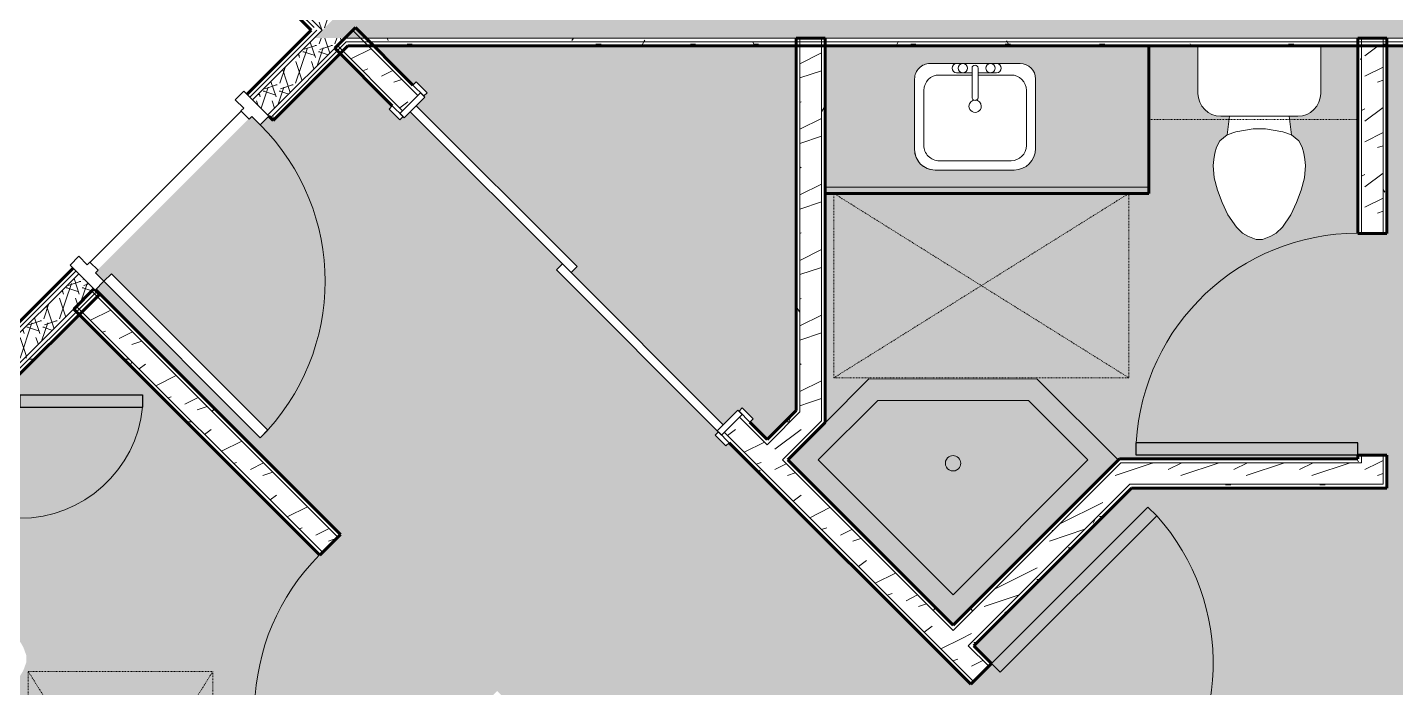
# Model space of a CAD drawing. Header units: inches. Extents: x -4105 to -1989, y 9836 to 11159.
# Drawn here: x -2488.6 to -2266.1, y 10308.4 to 10415.8 of the extents above; entities that cross this region are included whole.
import ezdxf

# ---------------------------------------------------------------- set-up
doc = ezdxf.new("R2010")
doc.units = ezdxf.units.IN
doc.header["$MEASUREMENT"] = 0
doc.linetypes.add('Dash', pattern=[0.25, 0.125, -0.125])
for name, color, linetype, lineweight in [('0-1', 7, 'Continuous', 5), ('0-2', 7, 'Continuous', 9), ('A-AREA-PATT-2', 141, 'Continuous', 9), ('A-DOOR', 31, 'Continuous', 18), ('A-DOOR-1', 7, 'Continuous', 9), ('A-DOOR-2', 50, 'Continuous', 30), ('A-DOOR-7', 31, 'Continuous', 30), ('A-DOOR-8', 31, 'Continuous', 9), ('A-DOOR-FRAM', 31, 'Continuous', 30), ('A-DOOR-FRAM-1', 50, 'Continuous', 30), ('A-FLOR-1', 10, 'Continuous', 18), ('A-GENM-HDLN-1', 7, 'Dash', 9), ('A-WALL', 113, 'Continuous', 18), ('A-WALL-2', 250, 'Continuous', 60), ('A-WALL-3', 10, 'Continuous', 18), ('A-WALL-PATT-1', 7, 'Continuous', 9), ('A-WALL-PATT-2', 253, 'Continuous', 9), ('A-WALL-PATT-4', 111, 'Continuous', 9), ('I-WALL-2', 2, 'Continuous', 60), ('P-SANR-FIXT-2', 7, 'Continuous', 9), ('Q-CASE-1', 253, 'Continuous', 9), ('Q-CASE-2', 250, 'Continuous', 60), ('Q-CASE-3', 7, 'Continuous', 9), ('Q-CASE-HDLN-1', 7, 'Dash', 9)]:
    doc.layers.add(name, color=color, linetype=linetype, lineweight=lineweight)
pattern_1 = [(0, (0, -1194), (20.48, 5.12), [0.845, -14.515, 0.845, -14.515, -81.92]), (0, (0, -1194), (20.48, 5.12), [-30.72, 0.845, -29.875, 0.845, -14.515, -35.84]), (0, (0, -1194), (20.48, 5.12), [-76.8, 0.845, -9.395, 0.845, -24.755]), (120, (7.68, -1191.44), (-14.67405, 15.1762003), [0.845, -14.515, 0.845, -14.515, -81.92]), (120, (7.68, -1191.44), (-14.67405, 15.1762003), [-30.72, 0.845, -29.875, 0.845, -14.515, -35.84]), (120, (7.68, -1191.44), (-14.67405, 15.1762003), [-76.8, 0.845, -9.395, 0.845, -24.755]), (240, (10.24, -1181.2), (-5.80595, -20.2962003), [0.845, -14.515, 0.845, -14.515, -81.92]), (240, (10.24, -1181.2), (-5.80595, -20.2962003), [-30.72, 0.845, -29.875, 0.845, -14.515, -35.84]), (240, (10.24, -1181.2), (-5.80595, -20.2962003), [-76.8, 0.845, -9.395, 0.845, -24.755])]
pattern_2 = [(216.87, (4.265, -1183.338), (31.9871619, 21.32545714), [5.331, -47.981]), (206.565, (10.662, -1186.536), (-10.662476, -10.6620098), [11.921, -11.921]), (198.435, (10.662, -1191.868), (-21.32449365, -10.6625869), [6.744, -26.974])]
pattern_3 = [(161.57, (0.32, -1193.68), (-2.560496185, -0.000537386), [0, -18.214, 2.022, 0]), (18.43, (-0.32, -1193.68), (-2.560496185, 0.000537386), [0, -18.214, 2.022, 0]), (108.43, (0.32, -1193.68), (1.27922091, -6.400876726), [6.07, -14.166]), (71.57, (-0.32, -1193.68), (1.27922091, 6.400876726), [6.07, -14.166])]

# ---------------------------------------------------------------- blocks, each defined once
blk = doc.blocks.new('Single-Flush - 30_ x 80_ 3-2133775-ENLARGED FLOOR PLAN - 3RD FLOOR PLAN - WEST')
at = {"layer": 'A-DOOR-1'}
blk.add_arc((10, -2.38), 20.07, 180, 264.2799, dxfattribs=at)
at = {"layer": 'A-DOOR-2'}
for p, q in [((8, -2.38), (8, -22.34)), ((10, -2.38), (8, -2.38)), ((10, -2.38), (10, -22.34)), ((10, -22.34), (8, -22.34))]:
    blk.add_line(p, q, dxfattribs=at)
blk = doc.blocks.new('ADA Clearances - 30_x48_-1721104-ENLARGED FLOOR PLAN - 3RD FLOOR PLAN - WEST')
at = {"layer": 'A-GENM-HDLN-1'}
for p, q in [((15, 24), (-15, -24)), ((-15, 24), (15, -24)), ((-15, -24), (-15, 24)), ((-15, 24), (15, 24)), ((15, 24), (15, -24)), ((15, -24), (-15, -24))]:
    blk.add_line(p, q, dxfattribs=at)
blk = doc.blocks.new('Single-Flush - 36_ x 84_-1372824-ENLARGED FLOOR PLAN - 3RD FLOOR PLAN - WEST')
at = {"layer": 'A-DOOR-1'}
blk.add_arc((18, -2.38), 36.07, 180, 266.8211, dxfattribs=at)
at = {"layer": 'A-DOOR-2'}
for p, q in [((16, -2.38), (16, -38.39)), ((18, -2.38), (16, -2.38)), ((18, -2.38), (18, -38.39)), ((18, -38.39), (16, -38.39))]:
    blk.add_line(p, q, dxfattribs=at)
blk = doc.blocks.new('FOLDING_SLIDING CLOSET - 72_ x 80_-1372823-ENLARGED FLOOR PLAN - 3RD FLOOR PLAN - WEST')
at = {"layer": 'A-DOOR-1'}
for p, q in [((-36.25, 3), (-38.75, 3)), ((-38.75, 3), (-38.75, 2.25)), ((-38.75, 2.25), (-36.25, 2.25)), ((-36.25, 2.25), (-36.25, 3)), ((38.75, 3), (36.25, 3)), ((36.25, 3), (36.25, 2.25)), ((36.25, 2.25), (38.75, 2.25)), ((38.75, 2.25), (38.75, 3)), ((-36.25, -2.5), (-38.75, -2.5)), ((-38.75, -2.5), (-38.75, -3.25)), ((-38.75, -3.25), (-36.25, -3.25)), ((-36.25, -3.25), (-36.25, -2.5)), ((38.75, -2.5), (36.25, -2.5)), ((36.25, -2.5), (36.25, -3.25)), ((36.25, -3.25), (38.75, -3.25)), ((38.75, -3.25), (38.75, -2.5))]:
    blk.add_line(p, q, dxfattribs=at)
at = {"layer": 'A-DOOR-2'}
for p, q in [((1, 2.25), (-36, 2.25)), ((-36, 2.25), (-36, 0.87)), ((1, 0.87), (1, 2.25)), ((-36, 0.87), (1, 0.87)), ((36, 0.87), (-1, 0.87)), ((-1, 0.87), (-1, -0.5)), ((36, -0.5), (36, 0.87)), ((-1, -0.5), (36, -0.5))]:
    blk.add_line(p, q, dxfattribs=at)
at = {"layer": 'A-DOOR-FRAM-1'}
for p, q in [((-36, 2.25), (-37, 2.25)), ((-37, 2.25), (-37, -2.5)), ((-36, -2.5), (-36, 2.25)), ((36, 2.25), (36, -2.5)), ((37, 2.25), (36, 2.25)), ((37, -2.5), (37, 2.25)), ((-37, -2.5), (-36, -2.5)), ((36, -2.5), (37, -2.5))]:
    blk.add_line(p, q, dxfattribs=at)
blk = doc.blocks.new('M_Sink Vanity-Square - 500 x 440mm-1372835-ENLARGED FLOOR PLAN - 3RD FLOOR PLAN - WEST')
at = {"layer": 'P-SANR-FIXT-2'}
for p, q in [((-5.72, 10.23), (7.14, 10.23)), ((-5.72, 10.23), (7.14, 10.23)), ((-9.22, -4.59), (-9.22, 6.73)), ((-9.22, -4.59), (-9.22, 6.73)), ((-5.22, 8.73), (6.46, 8.73)), ((10.46, 6.91), (10.46, -4.59)), ((10.46, 6.91), (10.46, -4.59)), ((-7.72, -2.72), (-7.72, 6.23)), ((8.96, 6.23), (8.96, -2.72)), ((0.12, -6.33), (0.12, -1.59)), ((1.12, -6.33), (1.12, -1.59)), ((0.12, -5.22), (-5.22, -5.22)), ((-2.88, -5.59), (0.12, -5.59)), ((6.46, -5.22), (1.12, -5.22)), ((1.12, -5.59), (3.62, -5.59)), ((7.96, -7.09), (-6.72, -7.09)), ((7.96, -7.09), (-6.72, -7.09)), ((3.62, -7.09), (-2.88, -7.09))]:
    blk.add_line(p, q, dxfattribs=at)
for centre, radius, start, end in [((-5.72, 6.73), 3.5, 90, 180), ((-5.72, 6.73), 3.5, 90, 180), ((7.14, 6.91), 3.32, 0, 90), ((7.14, 6.91), 3.32, 360, 90), ((-5.22, 6.23), 2.5, 90, 180), ((6.46, 6.23), 2.5, 360, 90), ((0.62, -0.13), 1, 360, 180), ((0.62, -0.13), 1, 180, 0), ((0.62, -1.59), 0.5, 360, 180), ((-5.22, -2.72), 2.5, 180, 270), ((6.46, -2.72), 2.5, 270, 360), ((-6.72, -4.59), 2.5, 180, 270), ((-6.72, -4.59), 2.5, 180, 270), ((-2.88, -6.34), 0.75, 90, 270), ((-1.88, -6.34), 0.75, 360, 180), ((-1.88, -6.34), 0.75, 180, 0), ((0.62, -6.33), 0.5, 180, 0), ((2.62, -6.34), 0.75, 0, 180), ((2.62, -6.34), 0.75, 180, 0), ((3.62, -6.34), 0.75, 270, 90), ((7.96, -4.59), 2.5, 270, 0), ((7.96, -4.59), 2.5, 270, 0)]:
    blk.add_arc(centre, radius, start, end, dxfattribs=at)
blk = doc.blocks.new('OD_CW_Base Cabinet - OD_CW_Base Cabinet-1867076-ENLARGED FLOOR PLAN - 3RD FLOOR PLAN - WEST')
at = {"layer": 'Q-CASE-1'}
h = blk.add_hatch(color=256, dxfattribs=at)
h.paths.add_polyline_path([(0.74, 1), (53.33, 1), (53.33, 24), (0.74, 24), (0.74, 3.8)], flags=0)
h.paths.add_polyline_path([(18.57, 3.8), (17.71, 3.92), (16.91, 4.25), (16.22, 4.77), (15.7, 5.46), (15.37, 6.26), (15.25, 7.12), (15.25, 18.63), (15.34, 19.27), (15.59, 19.88), (15.98, 20.39), (16.5, 20.79), (17.11, 21.04), (17.75, 21.13), (32.44, 21.13), (33.08, 21.04), (33.69, 20.79), (34.2, 20.39), (34.6, 19.88), (34.85, 19.27), (34.94, 18.63), (34.94, 7.3), (34.82, 6.4), (34.47, 5.55), (33.91, 4.83), (33.19, 4.27), (32.34, 3.92), (31.44, 3.8), (30.87, 3.8)], flags=0)
blk.add_hatch(color=256, dxfattribs=at).paths.add_polyline_path([(30.87, 0), (53.33, 0), (53.33, 1), (0.74, 1), (0.74, 0)], flags=0)
at = {"layer": 'Q-CASE-2'}
for p, q in [((53.33, 0), (53.33, 24)), ((0.74, 0), (53.33, 0))]:
    blk.add_line(p, q, dxfattribs=at)
at = {"layer": 'Q-CASE-3'}
for p, q in [((53.33, 24), (53.33, 1)), ((0.74, 1), (53.33, 1)), ((53.33, 1), (0.74, 1)), ((53.33, 0), (0.74, 0)), ((53.33, 1), (53.33, 0))]:
    blk.add_line(p, q, dxfattribs=at)
blk = doc.blocks.new('Shower Base-Corner - 38_ x 38_-1684365-ENLARGED FLOOR PLAN - 3RD FLOOR PLAN - WEST')
at = {"layer": 'P-SANR-FIXT-2'}
for p, q in [((3.49, -3.49), (3.49, -34.51)), ((34.51, -3.49), (3.49, -3.49)), ((34.51, -17.18), (34.51, -3.49)), ((38, -18.63), (38, -8.63)), ((17.18, -34.51), (34.51, -17.18)), ((18.62, -38), (38, -18.63)), ((3.49, -34.51), (17.18, -34.51)), ((0, -38), (18.62, -38))]:
    blk.add_line(p, q, dxfattribs=at)
for start, end in [(360, 180), (180, 0)]:
    blk.add_arc((18.62, -18.63), 1.25, start, end, dxfattribs=at)
blk = doc.blocks.new('Toilet-Domestic-3D - Toilet-Domestic-3D-V47-ENLARGED FLOOR PLAN - 3RD FLOOR PLAN - WEST')
at = {"layer": 'P-SANR-FIXT-2'}
for p, q in [((-9.98, 11.75), (-9.98, 19.48)), ((9.98, 19.48), (9.98, 11.75)), ((6.25, 8.02), (-6.25, 8.02)), ((-4.86, 8.02), (-5.21, 5)), ((4.86, 8.02), (5.21, 5)), ((-5.21, 5), (-6.4, 4)), ((-3.84, 5.5), (-5.21, 5)), ((-1, 6), (-3.84, 5.5)), ((1, 6), (-1, 6)), ((3.84, 5.5), (1, 6)), ((5.21, 5), (3.84, 5.5)), ((6.4, 4), (5.21, 5)), ((-6.97, 3), (-7.24, 2)), ((-6.4, 4), (-6.97, 3)), ((6.97, 3), (6.4, 4)), ((7.24, 2), (6.97, 3)), ((-7.41, 1), (-7.5, 0)), ((-7.24, 2), (-7.41, 1)), ((7.41, 1), (7.24, 2)), ((7.5, 0), (7.41, 1)), ((-7.5, 0), (-7.33, -1.99)), ((-7.33, -1.99), (-6.79, -4)), ((6.79, -4), (7.33, -1.99)), ((7.33, -1.99), (7.5, 0)), ((-6.79, -4), (-6.06, -6)), ((6.06, -6), (6.79, -4)), ((-6.06, -6), (-5.13, -8)), ((5.13, -8), (6.06, -6)), ((-5.13, -8), (-3.74, -10)), ((3.74, -10), (5.13, -8)), ((-3.74, -10), (-2.74, -11)), ((-2.74, -11), (-1.87, -11.5)), ((1.87, -11.5), (2.74, -11)), ((2.74, -11), (3.74, -10)), ((-1.87, -11.5), (-0.5, -12)), ((-0.5, -12), (0.5, -12)), ((0.5, -12), (1.87, -11.5))]:
    blk.add_line(p, q, dxfattribs=at)
for centre, start, end in [((-6.25, 11.75), 180, 270), ((6.25, 11.75), 270, 360)]:
    blk.add_arc(centre, 3.73, start, end, dxfattribs=at)
blk = doc.blocks.new('OD_CW_Upper Cabinet - OD_CW_Upper Cabinet-1867077-ENLARGED FLOOR PLAN - 3RD FLOOR PLAN - WEST')
at = {"layer": 'Q-CASE-HDLN-1'}
for p, q in [((0.74, -24), (0.74, -12)), ((0.74, -12), (34.74, -12)), ((34.74, -12), (34.74, -24)), ((34.74, -24), (0.74, -24))]:
    blk.add_line(p, q, dxfattribs=at)
blk = doc.blocks.new('ADA Clearances - 30_x48_-V48-ENLARGED FLOOR PLAN - 3RD FLOOR PLAN - WEST')
at = {"layer": 'A-GENM-HDLN-1'}
for p, q in [((15, 24), (-15, -24)), ((-15, 24), (15, -24)), ((-15, -24), (-15, 24)), ((-15, 24), (15, 24)), ((15, -24), (-15, -24))]:
    blk.add_line(p, q, dxfattribs=at)
blk = doc.blocks.new('CTR - 1st Phase - Unit Layouts_rvt-1-ENLARGED FLOOR PLAN - 3RD FLOOR PLAN - WEST')
at = {"layer": 'A-WALL-PATT-1'}
h = blk.add_hatch(dxfattribs=at)
h.set_pattern_fill('FP_1', color=256, style=0, pattern_type=2)
h.set_pattern_definition(pattern_1)
h.paths.add_polyline_path([(-2268.05, 10242.45), (-2267.79, 10242.45), (-2309.29, 10283.95), (-2309.73, 10283.51), (-2268.68, 10242.45)], flags=0)
h.paths.add_polyline_path([(-2335.19, 10308.96), (-2334.75, 10309.41), (-2375.26, 10349.92), (-2375.7, 10349.48), (-2338.04, 10311.82)], flags=0)
h.paths.add_polyline_path([(-2428.03, 10401.8), (-2427.59, 10402.24), (-2437.31, 10411.97), (-2437.75, 10411.52), (-2428.47, 10402.24)], flags=0)
h.paths.add_polyline_path([(-2438.19, 10412.79), (-2438.13, 10412.79), (-2438.19, 10412.85), (-2438.25, 10412.79)], flags=0)
h = blk.add_hatch(dxfattribs=at)
h.set_pattern_fill('FP_1', color=256, style=0, pattern_type=2)
h.set_pattern_definition(pattern_1)
h.paths.add_polyline_path([(-2266.08, 10246.57), (-2300.36, 10280.85), (-2301.24, 10280.85), (-2266.97, 10246.57)], flags=0)
h.paths.add_polyline_path([(-2303.86, 10284.35), (-2306.38, 10286.87), (-2306.82, 10286.42), (-2304.74, 10284.35), (-2304.48, 10284.35)], flags=0)
h.paths.add_polyline_path([(-2332.27, 10311.88), (-2331.83, 10312.32), (-2335.15, 10315.65), (-2335.6, 10315.2), (-2334.75, 10314.36)], flags=0)
h.paths.add_polyline_path([(-2338.07, 10317.68), (-2337.63, 10318.12), (-2365.38, 10345.87), (-2365.83, 10345.43), (-2359.24, 10338.85)], flags=0)
h.paths.add_polyline_path([(-2368.3, 10347.91), (-2367.86, 10348.35), (-2372.34, 10352.83), (-2372.79, 10352.39), (-2368.74, 10348.35)], flags=0)
h.paths.add_polyline_path([(-2425.11, 10404.72), (-2424.67, 10405.16), (-2432.3, 10412.79), (-2433.18, 10412.79), (-2425.38, 10404.98)], flags=0)
h = blk.add_hatch(dxfattribs=at)
h.set_pattern_fill('FP_1', color=256, style=0, pattern_type=2)
h.set_pattern_definition(pattern_1)
h.paths.add_polyline_path([(-2363.59, 10353.5), (-2362.96, 10354.13), (-2362.96, 10412.79), (-2363.59, 10412.79), (-2363.59, 10357.63)], flags=0)
h = blk.add_hatch(dxfattribs=at)
h.set_pattern_fill('FP_1', color=256, style=0, pattern_type=2)
h.set_pattern_definition(pattern_1)
h.paths.add_polyline_path([(-2359.46, 10351.79), (-2358.84, 10352.42), (-2358.84, 10412.79), (-2359.46, 10412.79), (-2359.46, 10352.42)], flags=0)
h = blk.add_hatch(dxfattribs=at)
h.set_pattern_fill('FP_1', color=256, style=0, pattern_type=2)
h.set_pattern_definition(pattern_1)
h.paths.add_polyline_path([(-2272.25, 10345.62), (-2271.62, 10345.62), (-2271.62, 10346.24), (-2272.25, 10346.24)], flags=0)
h.paths.add_polyline_path([(-2272.25, 10382.24), (-2271.62, 10382.24), (-2271.65, 10412.79), (-2272.25, 10412.79), (-2272.25, 10386.82)], flags=0)
h = blk.add_hatch(dxfattribs=at)
h.set_pattern_fill('FP_1', color=256, style=0, pattern_type=2)
h.set_pattern_definition(pattern_1)
h.paths.add_polyline_path([(-2267.5, 10341.49), (-2267.5, 10346.24), (-2268.12, 10346.24), (-2268.12, 10341.49)], flags=0)
h.paths.add_polyline_path([(-2267.5, 10382.24), (-2267.52, 10412.79), (-2268.12, 10412.79), (-2268.12, 10382.24)], flags=0)
h = blk.add_hatch(dxfattribs=at)
h.set_pattern_fill('FP_1', color=256, style=0, pattern_type=2)
h.set_pattern_definition(pattern_1)
h.paths.add_polyline_path([(-2292.32, 10187.08), (-2292.32, 10187.96), (-2296.96, 10192.6), (-2297.4, 10192.16), (-2292.95, 10187.7)], flags=0)
h.paths.add_polyline_path([(-2341.24, 10236), (-2340.8, 10236.44), (-2412.22, 10307.86), (-2412.66, 10307.41), (-2341.68, 10236.44)], flags=0)
h.paths.add_polyline_path([(-2438.12, 10332.87), (-2437.67, 10333.31), (-2477.53, 10373.16), (-2477.61, 10373.08), (-2477.79, 10373.25), (-2478.15, 10372.9), (-2440.59, 10335.34)], flags=0)
h = blk.add_hatch(dxfattribs=at)
h.set_pattern_fill('FP_1', color=256, style=0, pattern_type=2)
h.set_pattern_definition(pattern_1)
h.paths.add_polyline_path([(-2296.45, 10185.37), (-2296.45, 10186.25), (-2299.88, 10189.68), (-2300.32, 10189.24), (-2297.07, 10185.99)], flags=0)
h.paths.add_polyline_path([(-2344.16, 10233.08), (-2343.72, 10233.52), (-2348.17, 10237.98), (-2348.17, 10237.09), (-2344.6, 10233.52)], flags=0)
h.paths.add_polyline_path([(-2351.67, 10240.59), (-2351.67, 10241.48), (-2408.95, 10298.75), (-2409.39, 10298.31), (-2352.3, 10241.22)], flags=0)
h.paths.add_polyline_path([(-2411.86, 10300.78), (-2411.42, 10301.23), (-2415.13, 10304.94), (-2415.58, 10304.5), (-2412.22, 10301.14)], flags=0)
h.paths.add_polyline_path([(-2441.03, 10329.95), (-2440.59, 10330.39), (-2480.62, 10370.42), (-2481.06, 10369.98), (-2441.47, 10330.39)], flags=0)
h = blk.add_hatch(dxfattribs=at)
h.set_pattern_fill('FP_1', color=256, style=0, pattern_type=2)
h.set_pattern_definition(pattern_1)
h.paths.add_polyline_path([(-2367.86, 10348.35), (-2362.96, 10353.24), (-2362.96, 10354.13), (-2368.3, 10348.79)], flags=0)
h = blk.add_hatch(dxfattribs=at)
h.set_pattern_fill('FP_1', color=256, style=0, pattern_type=2)
h.set_pattern_definition(pattern_1)
h.paths.add_polyline_path([(-2337.63, 10318.12), (-2310.13, 10345.62), (-2311.02, 10345.62), (-2338.07, 10318.56)], flags=0)
h = blk.add_hatch(dxfattribs=at)
h.set_pattern_fill('FP_1', color=256, style=0, pattern_type=2)
h.set_pattern_definition(pattern_1)
h.paths.add_polyline_path([(-2298.17, 10344.99), (-2271.62, 10344.99), (-2271.62, 10345.62), (-2310.13, 10345.62), (-2310.76, 10344.99), (-2304.92, 10344.99)], flags=0)
h = blk.add_hatch(dxfattribs=at)
h.set_pattern_fill('FP_1', color=256, style=0, pattern_type=2)
h.set_pattern_definition(pattern_1)
h.paths.add_polyline_path([(-2334.71, 10315.2), (-2308.42, 10341.49), (-2309.31, 10341.49), (-2335.15, 10315.65), (-2334.75, 10315.24)], flags=0)
h = blk.add_hatch(dxfattribs=at)
h.set_pattern_fill('FP_1', color=256, style=0, pattern_type=2)
h.set_pattern_definition(pattern_1)
h.paths.add_polyline_path([(-2298.17, 10340.87), (-2267.5, 10340.87), (-2267.5, 10341.49), (-2308.42, 10341.49), (-2309.05, 10340.87), (-2304.92, 10340.87)], flags=0)
at = {"layer": 'A-WALL-PATT-2'}
h = blk.add_hatch(dxfattribs=at)
h.set_pattern_fill('FP_2', color=256, style=0, pattern_type=2)
h.set_pattern_definition(pattern_2)
h.paths.add_polyline_path([(-2266.36, 10245.95), (-2266.34, 10245.95), (-2306.82, 10286.42), (-2309.29, 10283.95), (-2271.29, 10245.95), (-2266.97, 10245.95)], flags=0)
h.paths.add_polyline_path([(-2334.75, 10309.41), (-2332.27, 10311.88), (-2372.79, 10352.39), (-2375.26, 10349.92), (-2335.19, 10309.85)], flags=0)
h.paths.add_polyline_path([(-2436.49, 10412.79), (-2437, 10414.04), (-2438.19, 10412.85), (-2437.75, 10412.41), (-2437.37, 10412.79), (-2436.75, 10412.79)], flags=0)
h.paths.add_polyline_path([(-2427.59, 10402.24), (-2425.11, 10404.72), (-2433.18, 10412.79), (-2436.49, 10412.79), (-2437.31, 10411.97), (-2427.85, 10402.51)], flags=0)
h = blk.add_hatch(dxfattribs=at)
h.set_pattern_fill('FP_2', color=256, style=0, pattern_type=2)
h.set_pattern_definition(pattern_2)
h.paths.add_polyline_path([(-2362.96, 10353.24), (-2359.46, 10356.74), (-2359.46, 10412.79), (-2362.96, 10412.79), (-2362.96, 10353.5)], flags=0)
h = blk.add_hatch(dxfattribs=at)
h.set_pattern_fill('FP_2', color=256, style=0, pattern_type=2)
h.set_pattern_definition(pattern_2)
h.paths.add_polyline_path([(-2268.12, 10344.99), (-2268.12, 10346.24), (-2271.62, 10346.24), (-2271.62, 10344.99)], flags=0)
h.paths.add_polyline_path([(-2271.62, 10382.24), (-2268.12, 10382.24), (-2268.12, 10412.79), (-2271.62, 10412.79), (-2271.62, 10386.82)], flags=0)
h = blk.add_hatch(dxfattribs=at)
h.set_pattern_fill('FP_2', color=256, style=0, pattern_type=2)
h.set_pattern_definition(pattern_2)
h.paths.add_polyline_path([(-2292.95, 10182.75), (-2292.95, 10187.7), (-2297.4, 10192.16), (-2299.88, 10189.68), (-2295.56, 10185.37)], flags=0)
h.paths.add_polyline_path([(-2343.72, 10233.52), (-2341.24, 10236), (-2412.66, 10307.41), (-2415.13, 10304.94), (-2344.16, 10233.96)], flags=0)
h.paths.add_polyline_path([(-2440.59, 10330.39), (-2438.12, 10332.87), (-2478.15, 10372.9), (-2480.62, 10370.42), (-2449.51, 10339.31)], flags=0)
h = blk.add_hatch(dxfattribs=at)
h.set_pattern_fill('FP_2', color=256, style=0, pattern_type=2)
h.set_pattern_definition(pattern_2)
h.paths.add_polyline_path([(-2365.83, 10345.43), (-2359.46, 10351.79), (-2359.46, 10356.74), (-2368.3, 10347.91), (-2366.27, 10345.87)], flags=0)
h = blk.add_hatch(dxfattribs=at)
h.set_pattern_fill('FP_2', color=256, style=0, pattern_type=2)
h.set_pattern_definition(pattern_2)
h.paths.add_polyline_path([(-2335.6, 10315.2), (-2305.81, 10344.99), (-2310.76, 10344.99), (-2338.07, 10317.68), (-2336.04, 10315.65)], flags=0)
h = blk.add_hatch(dxfattribs=at)
h.set_pattern_fill('FP_2', color=256, style=0, pattern_type=2)
h.set_pattern_definition(pattern_2)
h.paths.add_polyline_path([(-2298.17, 10341.49), (-2268.12, 10341.49), (-2268.12, 10344.99), (-2305.81, 10344.99), (-2309.31, 10341.49), (-2308.42, 10341.49)], flags=0)
at = {"layer": 'A-WALL-2'}
for p, q in [((-2435.28, 10415.77), (-2438.64, 10412.41)), ((-2425.91, 10406.4), (-2435.28, 10415.77)), ((-2363.59, 10414.04), (-2363.59, 10353.5)), ((-2358.84, 10414.04), (-2363.59, 10414.04)), ((-2358.84, 10358.25), (-2358.84, 10414.04)), ((-2272.25, 10414.04), (-2272.25, 10382.24)), ((-2267.5, 10414.04), (-2272.25, 10414.04)), ((-2267.5, 10382.24), (-2267.5, 10414.04)), ((-2438.64, 10412.41), (-2429.27, 10403.04)), ((-2272.25, 10382.24), (-2267.5, 10382.24)), ((-2477.79, 10373.25), (-2481.06, 10369.98)), ((-2437.67, 10333.31), (-2477.53, 10373.16)), ((-2481.06, 10369.98), (-2441.03, 10329.95)), ((-2358.84, 10352.42), (-2358.84, 10358.25)), ((-2363.59, 10353.5), (-2368.3, 10348.79)), ((-2368.3, 10348.79), (-2371.11, 10351.6)), ((-2364.94, 10345.43), (-2358.84, 10351.53)), ((-2358.84, 10351.53), (-2358.84, 10352.42)), ((-2374.47, 10348.24), (-2335.19, 10308.96)), ((-2272.25, 10346.24), (-2272.25, 10345.62)), ((-2267.5, 10346.24), (-2272.25, 10346.24)), ((-2267.5, 10345.62), (-2267.5, 10346.24)), ((-2338.07, 10318.56), (-2364.94, 10345.43)), ((-2311.02, 10345.62), (-2338.07, 10318.56)), ((-2310.13, 10345.62), (-2311.02, 10345.62)), ((-2304.3, 10345.62), (-2310.13, 10345.62)), ((-2272.25, 10345.62), (-2304.3, 10345.62)), ((-2267.5, 10341.49), (-2267.5, 10345.62)), ((-2267.5, 10340.87), (-2267.5, 10341.49)), ((-2334.71, 10315.2), (-2309.05, 10340.87)), ((-2309.05, 10340.87), (-2267.5, 10340.87)), ((-2441.03, 10329.95), (-2437.67, 10333.31)), ((-2331.83, 10312.32), (-2334.71, 10315.2)), ((-2335.19, 10308.96), (-2331.83, 10312.32))]:
    blk.add_line(p, q, dxfattribs=at)
at = {"layer": 'A-WALL-3'}
for p, q in [((-2425.11, 10404.72), (-2435.72, 10415.33)), ((-2427.59, 10402.24), (-2438.19, 10412.85)), ((-2362.96, 10354.13), (-2362.96, 10414.04)), ((-2359.46, 10357.63), (-2359.46, 10414.04)), ((-2271.62, 10382.24), (-2271.62, 10414.04)), ((-2268.12, 10382.24), (-2268.12, 10414.04)), ((-2438.12, 10332.87), (-2478.15, 10372.9)), ((-2440.59, 10330.39), (-2480.62, 10370.42)), ((-2359.46, 10357.63), (-2359.46, 10356.74)), ((-2359.46, 10356.74), (-2359.46, 10351.79)), ((-2367.86, 10348.35), (-2362.96, 10353.24)), ((-2362.96, 10354.13), (-2362.96, 10353.24)), ((-2368.3, 10347.91), (-2372.79, 10352.39)), ((-2365.38, 10345.87), (-2359.46, 10351.79)), ((-2334.75, 10309.41), (-2375.26, 10349.92)), ((-2367.86, 10348.35), (-2368.3, 10347.91)), ((-2365.38, 10345.87), (-2365.83, 10345.43)), ((-2271.62, 10345.62), (-2271.62, 10346.24)), ((-2268.12, 10345.62), (-2268.12, 10346.24)), ((-2338.07, 10317.68), (-2365.83, 10345.43)), ((-2310.76, 10344.99), (-2337.63, 10318.12)), ((-2310.76, 10344.99), (-2305.81, 10344.99)), ((-2305.81, 10344.99), (-2304.92, 10344.99)), ((-2271.62, 10344.99), (-2304.92, 10344.99)), ((-2271.62, 10345.62), (-2271.62, 10344.99)), ((-2268.12, 10345.62), (-2268.12, 10344.99)), ((-2268.12, 10344.99), (-2268.12, 10341.49)), ((-2309.31, 10341.49), (-2335.15, 10315.65)), ((-2309.31, 10341.49), (-2308.42, 10341.49)), ((-2268.12, 10341.49), (-2308.42, 10341.49)), ((-2337.63, 10318.12), (-2338.07, 10317.68)), ((-2335.15, 10315.65), (-2335.6, 10315.2)), ((-2332.27, 10311.88), (-2335.6, 10315.2))]:
    blk.add_line(p, q, dxfattribs=at)
at = {"layer": '0-2'}
for name, p in [('OD_CW_Base Cabinet - OD_CW_Base Cabinet-1867076-ENLARGED FLOOR PLAN - 3RD FLOOR PLAN - WEST', (-2359.58, 10388.79)), ('Toilet-Domestic-3D - Toilet-Domestic-3D-V47-ENLARGED FLOOR PLAN - 3RD FLOOR PLAN - WEST', (-2288.25, 10393.31))]:
    blk.add_blockref(name, p, dxfattribs=at)
for name, p, rotation in [('OD_CW_Upper Cabinet - OD_CW_Upper Cabinet-1867077-ENLARGED FLOOR PLAN - 3RD FLOOR PLAN - WEST', (-2271.51, 10388.79), 180), ('M_Sink Vanity-Square - 500 x 440mm-1372835-ENLARGED FLOOR PLAN - 3RD FLOOR PLAN - WEST', (-2333.86, 10402.82), 180), ('FOLDING_SLIDING CLOSET - 72_ x 80_-1372823-ENLARGED FLOOR PLAN - 3RD FLOOR PLAN - WEST', (-2400.28, 10377.23), 134.999999999864), ('ADA Clearances - 30_x48_-V48-ENLARGED FLOOR PLAN - 3RD FLOOR PLAN - WEST', (-2333.46, 10373.79), 90.00000000003192), ('Single-Flush - 36_ x 84_-1372824-ENLARGED FLOOR PLAN - 3RD FLOOR PLAN - WEST', (-2269.87, 10364.24), 269.999999999881), ('Shower Base-Corner - 38_ x 38_-1684365-ENLARGED FLOOR PLAN - 3RD FLOOR PLAN - WEST', (-2338.07, 10318.56), 135.0000000000537), ('Single-Flush - 30_ x 80_ 3-2133775-ENLARGED FLOOR PLAN - 3RD FLOOR PLAN - WEST', (-2492.22, 10346.03), 89.99999999996818), ('Single-Flush - 36_ x 84_-1372824-ENLARGED FLOOR PLAN - 3RD FLOOR PLAN - WEST', (-2320.78, 10297.91), 134.999999999864), ('Single-Flush - 36_ x 84_-1372824-ENLARGED FLOOR PLAN - 3RD FLOOR PLAN - WEST', (-2426.63, 10318.9), 314.9999999998772), ('ADA Clearances - 30_x48_-1721104-ENLARGED FLOOR PLAN - 3RD FLOOR PLAN - WEST', (-2473.47, 10287.03), 180)]:
    blk.add_blockref(name, p, dxfattribs=dict(at, rotation=rotation))
blk = doc.blocks.new('CTR - 1st Phase - Shell_rvt-1-ENLARGED FLOOR PLAN - 3RD FLOOR PLAN - WEST')
at = {"layer": 'A-FLOR-1'}
for p, q in [((-2453.84, 10402.16), (-2478.41, 10377.58)), ((-2478.41, 10377.58), (-2453.84, 10402.16))]:
    blk.add_line(p, q, dxfattribs=at)
blk = doc.blocks.new('HOLLOW METAL - UNIT DOOR-1759144-ENLARGED FLOOR PLAN - 3RD FLOOR PLAN - WEST')
at = {"layer": 'A-DOOR-7'}
for p, q in [((18, 38.25), (16.25, 38.25)), ((16.25, 38.25), (16.25, 2.25)), ((18, 2.25), (18, 38.25)), ((16.25, 2.25), (18, 2.25))]:
    blk.add_line(p, q, dxfattribs=at)
at = {"layer": 'A-DOOR-8'}
blk.add_arc((18, 2.25), 36, 90, 180, dxfattribs=at)
at = {"layer": 'A-DOOR-FRAM'}
for p, q in [((-18, 2.25), (-20, 2.25)), ((-20, 2.25), (-20, -3.5)), ((-18, 0.3125), (-18, 2.25)), ((18, 2.25), (18, 0.3125)), ((20, 2.25), (18, 2.25)), ((20, -3.5), (20, 2.25)), ((-17.375, 0.3125), (-18, 0.3125)), ((-17.375, -1.5625), (-17.375, 0.3125)), ((18, 0.3125), (17.375, 0.3125)), ((17.375, 0.3125), (17.375, -1.5625)), ((-18, -3.5), (-18, -1.5625)), ((-18, -1.5625), (-17.375, -1.5625)), ((17.375, -1.5625), (18, -1.5625)), ((18, -1.5625), (18, -3.5)), ((-20, -3.5), (-18, -3.5)), ((18, -3.5), (20, -3.5))]:
    blk.add_line(p, q, dxfattribs=at)

msp = doc.modelspace()

# ---------------------------------------------------------------- hatches: boundary and pattern name
at = {"layer": 'A-AREA-PATT-2'}
h = msp.add_hatch(color=256, dxfattribs=at)
h.paths.add_polyline_path([(-2476.2, 10374.49), (-2474.96, 10375.73), (-2449.51, 10350.27), (-2450.74, 10349.03), (-2475.05, 10373.34)], flags=0)
h.paths.add_polyline_path([(-2175.39, 9987.19), (-2074.92, 9987.19), (-2074.92, 10085.61), (-2072.17, 10085.61), (-2072.17, 10087.89), (-2074.92, 10087.89), (-2074.92, 10089.2), (-2076.8, 10089.2), (-2076.8, 10217.82), (-2203.03, 10217.82), (-2203.03, 10209.82), (-2238.78, 10209.82), (-2238.78, 10217.82), (-2243.53, 10217.82), (-2243.53, 10241.82), (-2268.05, 10241.82), (-2309.73, 10283.51), (-2306.38, 10286.87), (-2304.48, 10284.97), (-2288.07, 10284.97), (-2288.07, 10285.72), (-2285.57, 10285.72), (-2285.57, 10284.97), (-2248.32, 10284.97), (-2248.32, 10283.6), (-2213.32, 10283.6), (-2213.32, 10284.97), (-2213.07, 10284.97), (-2213.07, 10285.72), (-2208.07, 10285.72), (-2208.07, 10284.97), (-2207.82, 10284.97), (-2207.82, 10283.6), (-2172.82, 10283.6), (-2172.82, 10284.97), (-2135.57, 10284.97), (-2135.57, 10285.72), (-2133.07, 10285.72), (-2133.07, 10284.97), (-2076.8, 10284.97), (-2076.8, 10412.79), (-2267.5, 10412.79), (-2267.5, 10382.24), (-2272.25, 10382.24), (-2272.25, 10412.79), (-2278.27, 10412.79), (-2278.27, 10405.06), (-2278.4, 10404.1), (-2278.77, 10403.2), (-2279.36, 10402.43), (-2280.13, 10401.84), (-2281.03, 10401.46), (-2282.07, 10401.34), (-2283.38, 10401.34), (-2283.04, 10398.31), (-2281.85, 10397.31), (-2281.28, 10396.31), (-2281.01, 10395.31), (-2280.83, 10394.31), (-2280.75, 10393.31), (-2280.92, 10391.32), (-2281.46, 10389.31), (-2282.19, 10387.31), (-2283.12, 10385.31), (-2284.51, 10383.31), (-2285.51, 10382.31), (-2286.37, 10381.81), (-2287.75, 10381.31), (-2288.75, 10381.31), (-2290.12, 10381.81), (-2290.99, 10382.31), (-2291.99, 10383.31), (-2293.37, 10385.31), (-2294.31, 10387.31), (-2295.03, 10389.31), (-2295.57, 10391.32), (-2295.75, 10393.31), (-2295.66, 10394.31), (-2295.48, 10395.31), (-2295.21, 10396.31), (-2294.65, 10397.31), (-2293.46, 10398.31), (-2293.11, 10401.34), (-2294.5, 10401.34), (-2295.46, 10401.46), (-2296.36, 10401.84), (-2297.13, 10402.43), (-2297.72, 10403.2), (-2298.1, 10404.1), (-2298.22, 10405.06), (-2298.22, 10412.79), (-2306.25, 10412.79), (-2306.25, 10388.79), (-2358.84, 10388.79), (-2358.84, 10351.53), (-2364.94, 10345.43), (-2338.07, 10318.56), (-2311.02, 10345.62), (-2272.25, 10345.62), (-2272.25, 10346.24), (-2267.5, 10346.24), (-2267.5, 10340.87), (-2309.05, 10340.87), (-2334.71, 10315.2), (-2331.83, 10312.32), (-2335.19, 10308.96), (-2374.47, 10348.24), (-2375, 10347.71), (-2376.76, 10349.48), (-2376.23, 10350.01), (-2402.57, 10376.35), (-2401.6, 10377.32), (-2426.35, 10402.07), (-2427.32, 10401.09), (-2427.5, 10401.27), (-2428.03, 10400.74), (-2429.8, 10402.51), (-2429.27, 10403.04), (-2437.75, 10411.52), (-2448.62, 10400.65), (-2449.33, 10401.36), (-2450.74, 10399.95), (-2452.11, 10401.32), (-2452.56, 10400.87), (-2452.6, 10400.92), (-2477.17, 10376.35), (-2477.13, 10376.3), (-2477.57, 10375.86), (-2476.2, 10374.49), (-2477.53, 10373.16), (-2437.67, 10333.31), (-2441.03, 10329.95), (-2480.18, 10369.1), (-2489.84, 10359.44), (-2489.84, 10356.03), (-2494.59, 10356.03), (-2494.59, 10357.82), (-2512.91, 10376.14), (-2519.95, 10376.14), (-2519.95, 10333.85), (-2494.59, 10333.85), (-2494.59, 10336.03), (-2489.84, 10336.03), (-2489.84, 10329.1), (-2519.95, 10329.1), (-2519.95, 10323.07), (-2512.52, 10323.07), (-2511.56, 10322.95), (-2510.66, 10322.57), (-2509.89, 10321.98), (-2509.3, 10321.21), (-2508.92, 10320.31), (-2508.8, 10319.27), (-2508.8, 10317.96), (-2505.77, 10318.31), (-2504.75, 10319.51), (-2503.75, 10320.07), (-2502.77, 10320.33), (-2501.77, 10320.51), (-2500.77, 10320.6), (-2498.78, 10320.42), (-2496.77, 10319.89), (-2494.77, 10319.16), (-2492.77, 10318.22), (-2490.77, 10316.84), (-2489.73, 10315.77), (-2489.27, 10314.97), (-2488.77, 10313.6), (-2488.77, 10312.6), (-2489.27, 10311.22), (-2489.77, 10310.36), (-2490.77, 10309.36), (-2492.77, 10307.97), (-2494.77, 10307.04), (-2496.95, 10306.26), (-2498.78, 10305.77), (-2500.77, 10305.6), (-2501.77, 10305.68), (-2502.77, 10305.86), (-2503.77, 10306.13), (-2504.77, 10306.7), (-2505.77, 10307.89), (-2508.8, 10308.24), (-2508.8, 10306.85), (-2508.92, 10305.88), (-2509.3, 10304.98), (-2509.89, 10304.21), (-2510.66, 10303.62), (-2511.56, 10303.25), (-2512.52, 10303.12), (-2519.95, 10303.12), (-2519.95, 10295.1), (-2495.95, 10295.1), (-2495.95, 10203.82), (-2459.95, 10203.82), (-2459.95, 10210.52), (-2459.07, 10210.52), (-2459.07, 10174.52), (-2456.07, 10174.52), (-2456.07, 10210.52), (-2455.2, 10210.52), (-2455.2, 10173.82), (-2452.2, 10173.82), (-2452.2, 10169.07), (-2519.95, 10169.07), (-2519.95, 10133.79), (-2439.95, 10133.79), (-2439.95, 10055.79), (-2519.95, 10055.79), (-2519.95, 10022.31), (-2519.05, 10021.59), (-2514.1, 10021.59), (-2514.1, 9989.06), (-2403.95, 9989.06), (-2403.95, 10123.81), (-2399.2, 10123.81), (-2399.2, 9989.06), (-2297.07, 9989.06), (-2297.07, 10127.45), (-2292.32, 10127.45), (-2292.32, 9989.06), (-2177.12, 9989.06), (-2177.12, 9987.19), (-2175.62, 9987.19)], flags=0)
h.paths.add_polyline_path([(-2145.5, 9990.06), (-2204.87, 9990.06), (-2204.87, 10006.19), (-2204.21, 10006.19), (-2204.18, 10006.22), (-2203.72, 10006.22), (-2203.72, 10006.19), (-2188.53, 10006.19), (-2188.53, 10006.22), (-2187.53, 10006.22), (-2187.53, 10006.19), (-2186.87, 10006.19), (-2186.87, 10002.19), (-2150.87, 10002.19), (-2150.87, 10006.19), (-2150.21, 10006.19), (-2150.21, 10006.22), (-2149.21, 10006.22), (-2149.21, 10006.19), (-2134.02, 10006.19), (-2134.02, 10006.22), (-2133.53, 10006.22), (-2133.53, 10006.19), (-2132.87, 10006.19), (-2132.87, 9990.06), (-2133.87, 9990.06)], flags=0)
h.paths.add_polyline_path([(-2078.36, 10003.14), (-2113.36, 10003.14), (-2113.36, 10009.14), (-2114.36, 10009.14), (-2114.36, 10045.14), (-2113.36, 10045.14), (-2113.36, 10051.14), (-2078.36, 10051.14), (-2078.36, 10005.37)], flags=0)
h.paths.add_polyline_path([(-2252.36, 10003.14), (-2252.36, 10051.14), (-2217.36, 10051.14), (-2217.36, 10045.14), (-2216.36, 10045.14), (-2216.36, 10009.14), (-2217.36, 10009.14), (-2217.36, 10003.14), (-2248.36, 10003.14)], flags=0)
h.paths.add_polyline_path([(-2514.1, 10034.79), (-2519.45, 10034.79), (-2519.45, 10052.79), (-2501.45, 10052.79), (-2501.45, 10034.79), (-2505.65, 10034.79)], flags=0)
h.paths.add_polyline_path([(-2129.36, 10054.46), (-2201.36, 10054.46), (-2201.36, 10055.46), (-2207.36, 10055.46), (-2207.36, 10090.46), (-2123.36, 10090.46), (-2123.36, 10055.46), (-2129.36, 10055.46)], flags=0)
h.paths.add_polyline_path([(-2145.22, 10125.05), (-2145.72, 10125.05), (-2145.72, 10133.82), (-2157.22, 10133.82), (-2157.22, 10125.05), (-2173.72, 10125.05), (-2173.72, 10133.82), (-2188.44, 10133.82), (-2188.44, 10125.05), (-2204.94, 10125.05), (-2204.94, 10133.82), (-2216.44, 10133.82), (-2216.44, 10125.05), (-2232.94, 10125.05), (-2232.94, 10133.82), (-2250.33, 10133.82), (-2250.33, 10169.82), (-2172.25, 10169.82), (-2172.23, 10172.06), (-2172.19, 10172.14), (-2172.05, 10172.2), (-2171.16, 10172.22), (-2171.16, 10172.45), (-2168.53, 10172.45), (-2168.53, 10172.7), (-2167.94, 10172.7), (-2167.94, 10172.45), (-2167.35, 10172.45), (-2167.35, 10172.7), (-2166.76, 10172.7), (-2166.76, 10172.45), (-2166.17, 10172.45), (-2166.17, 10172.7), (-2165.58, 10172.7), (-2165.58, 10172.45), (-2164.99, 10172.45), (-2164.99, 10172.7), (-2164.4, 10172.7), (-2164.4, 10172.45), (-2155.04, 10172.45), (-2155.04, 10172.7), (-2153.07, 10172.7), (-2153.07, 10172.45), (-2149.34, 10172.45), (-2149.34, 10172.2), (-2148.39, 10172.19), (-2148.31, 10172.14), (-2148.25, 10172), (-2148.25, 10169.82), (-2112.8, 10169.82), (-2112.8, 10133.82), (-2129.22, 10133.82), (-2129.22, 10125.05), (-2144.72, 10125.05)], flags=0)
h.paths.add_polyline_path([(-2519.45, 10136.72), (-2519.45, 10154.72), (-2501.45, 10154.72), (-2501.45, 10136.72), (-2518.41, 10136.72)], flags=0)
h.paths.add_polyline_path([(-2399.82, 10159.81), (-2403.95, 10159.81), (-2403.95, 10169.07), (-2418.2, 10169.07), (-2418.2, 10169.95), (-2382.2, 10169.95), (-2382.2, 10172.95), (-2418.2, 10172.95), (-2418.2, 10173.82), (-2352.3, 10173.82), (-2352.3, 10241.22), (-2408.95, 10297.87), (-2455.2, 10251.62), (-2455.2, 10244.52), (-2459.95, 10244.52), (-2459.95, 10253.58), (-2412.31, 10301.23), (-2415.58, 10304.5), (-2412.22, 10307.86), (-2342.04, 10237.68), (-2341.51, 10238.21), (-2339.74, 10236.44), (-2340.27, 10235.91), (-2318.17, 10213.81), (-2319.14, 10212.84), (-2298.64, 10192.33), (-2297.67, 10193.3), (-2297.49, 10193.13), (-2296.96, 10193.66), (-2295.19, 10191.89), (-2295.72, 10191.36), (-2292.32, 10187.96), (-2292.32, 10163.45), (-2297.07, 10163.45), (-2297.07, 10169.07), (-2399.2, 10169.07), (-2399.2, 10159.81)], flags=0)
h.paths.add_polyline_path([(-2297.07, 10173.82), (-2297.07, 10185.99), (-2299.08, 10188), (-2299.61, 10187.47), (-2301.38, 10189.24), (-2300.85, 10189.77), (-2301.03, 10189.95), (-2299.61, 10191.36), (-2321.53, 10213.28), (-2320.56, 10214.25), (-2341.07, 10234.76), (-2343.45, 10232.37), (-2343.63, 10232.55), (-2344.16, 10232.02), (-2345.93, 10233.79), (-2345.4, 10234.32), (-2347.55, 10236.47), (-2347.55, 10173.82), (-2297.4, 10173.82)], flags=0)
h.paths.add_polyline_path([(-2327.02, 10175.35), (-2344.7, 10193.03), (-2326.32, 10211.42), (-2308.64, 10193.74), (-2324.28, 10178.1)], flags=0)
h.paths.add_polyline_path([(-2203.03, 10239.82), (-2203.03, 10241.82), (-2238.78, 10241.82), (-2238.78, 10239.82), (-2237.1, 10239.82)], flags=0)
h.paths.add_polyline_path([(-2072.92, 10243.18), (-2072.92, 10281.2), (-2076.17, 10281.2), (-2076.17, 10280.22), (-2103.97, 10280.22), (-2103.97, 10246.57), (-2076.17, 10246.57), (-2076.17, 10243.18)], flags=0)
h.paths.add_polyline_path([(-2239.4, 10246.57), (-2108.72, 10246.57), (-2108.72, 10280.22), (-2133.07, 10280.22), (-2133.07, 10279.47), (-2135.57, 10279.47), (-2135.57, 10280.22), (-2135.82, 10280.22), (-2135.82, 10283.6), (-2170.82, 10283.6), (-2170.82, 10282.22), (-2207.82, 10282.22), (-2207.82, 10280.22), (-2208.07, 10280.22), (-2208.07, 10279.47), (-2213.07, 10279.47), (-2213.07, 10280.22), (-2213.32, 10280.22), (-2213.32, 10282.22), (-2250.32, 10282.22), (-2250.32, 10283.6), (-2285.32, 10283.6), (-2285.32, 10280.22), (-2285.57, 10280.22), (-2285.57, 10279.47), (-2288.07, 10279.47), (-2288.07, 10280.22), (-2299.73, 10280.22), (-2266.08, 10246.57), (-2248.31, 10246.57)], flags=0)
h.paths.add_polyline_path([(-2075.8, 10248.19), (-2101.05, 10248.19), (-2101.05, 10257.69), (-2101.55, 10257.7), (-2101.55, 10258.19), (-2101.05, 10258.19), (-2101.05, 10274.44), (-2101.55, 10274.45), (-2101.55, 10275.19), (-2101.05, 10275.19), (-2101.05, 10276.19), (-2075.8, 10276.19), (-2075.8, 10255.56)], flags=0)
h.paths.add_polyline_path([(-2202.86, 10332.52), (-2202.86, 10412.52), (-2124.86, 10412.52), (-2124.86, 10332.52), (-2176.04, 10332.52)], flags=0)
h.paths.add_polyline_path([(-2368.3, 10348.79), (-2363.59, 10353.5), (-2363.59, 10412.79), (-2432.3, 10412.79), (-2425.91, 10406.4), (-2425.38, 10406.93), (-2423.61, 10405.16), (-2424.14, 10404.63), (-2423.96, 10404.45), (-2425.38, 10403.04), (-2399.21, 10376.88), (-2400.19, 10375.9), (-2375.44, 10351.16), (-2373.05, 10353.54), (-2372.87, 10353.37), (-2372.34, 10353.9), (-2370.58, 10352.13), (-2371.11, 10351.6), (-2369.43, 10349.92)], flags=0)
h.paths.add_polyline_path([(-2121.86, 10394.02), (-2121.86, 10412.02), (-2103.86, 10412.02), (-2103.86, 10394.02)], flags=0)
h.paths.add_polyline_path([(-2223.79, 10394.02), (-2223.79, 10412.02), (-2205.79, 10412.02), (-2205.79, 10394.02)], flags=0)
at = {"layer": 'A-WALL-PATT-4'}
h = msp.add_hatch(dxfattribs=at)
h.set_pattern_fill('FP_4', color=256, style=0, pattern_type=2)
h.set_pattern_definition(pattern_3)
h.paths.add_polyline_path([(-2440.67, 10415.33), (-2438.45, 10417.54), (-2437.93, 10417.54), (-2449.82, 10429.43), (-2452.29, 10426.95), (-2441.11, 10415.77)], flags=0)
h.paths.add_polyline_path([(-2480.58, 10455.24), (-2478.1, 10457.71), (-2490.13, 10469.73), (-2490.47, 10469.39), (-2490.47, 10465.17), (-2490.51, 10465.17), (-2480.62, 10455.28)], flags=0)
h = msp.add_hatch(dxfattribs=at)
h.set_pattern_fill('FP_4', color=256, style=0, pattern_type=2)
h.set_pattern_definition(pattern_3)
h.paths.add_polyline_path([(-2441.95, 10414.04), (-2076.17, 10414.04), (-2076.17, 10417.54), (-2438.45, 10417.54), (-2441.55, 10414.44)], flags=0)
h = msp.add_hatch(dxfattribs=at)
h.set_pattern_fill('FP_4', color=256, style=0, pattern_type=2)
h.set_pattern_definition(pattern_3)
h.paths.add_polyline_path([(-2493.02, 10358.02), (-2477.79, 10373.25), (-2480.27, 10375.73), (-2495.5, 10360.5), (-2493.46, 10358.46)], flags=0)
h.paths.add_polyline_path([(-2449.51, 10401.54), (-2437, 10414.04), (-2441.95, 10414.04), (-2451.98, 10404.01), (-2450.84, 10402.87)], flags=0)
h = msp.add_hatch(dxfattribs=at)
h.set_pattern_fill('FP_1', color=256, style=0, pattern_type=2)
h.set_pattern_definition(pattern_1)
h.paths.add_polyline_path([(-2493.02, 10356.25), (-2480.18, 10369.1), (-2480.62, 10369.54), (-2493.02, 10357.14)], flags=0)
h.paths.add_polyline_path([(-2448.62, 10400.65), (-2436.49, 10412.79), (-2437.37, 10412.79), (-2449.07, 10401.09)], flags=0)
h = msp.add_hatch(dxfattribs=at)
h.set_pattern_fill('FP_1', color=256, style=0, pattern_type=2)
h.set_pattern_definition(pattern_1)
h.paths.add_polyline_path([(-2493.02, 10357.14), (-2480.62, 10369.54), (-2481.06, 10369.98), (-2493.02, 10358.02)], flags=0)
h.paths.add_polyline_path([(-2449.07, 10401.09), (-2437.75, 10412.41), (-2438.13, 10412.79), (-2438.25, 10412.79), (-2449.51, 10401.54), (-2449.33, 10401.36)], flags=0)
h = msp.add_hatch(dxfattribs=at)
h.set_pattern_fill('FP_1', color=256, style=0, pattern_type=2)
h.set_pattern_definition(pattern_1)
h.paths.add_polyline_path([(-2298.17, 10413.41), (-2076.17, 10413.41), (-2076.17, 10414.04), (-2437, 10414.04), (-2436.75, 10413.41), (-2306.25, 10413.41)], flags=0)
h = msp.add_hatch(dxfattribs=at)
h.set_pattern_fill('FP_1', color=256, style=0, pattern_type=2)
h.set_pattern_definition(pattern_1)
h.paths.add_polyline_path([(-2298.17, 10412.79), (-2076.17, 10412.79), (-2076.17, 10413.41), (-2436.75, 10413.41), (-2436.49, 10412.79), (-2306.25, 10412.79)], flags=0)

# ---------------------------------------------------------------- linework, layer by layer
at = {"layer": 'A-WALL'}
for p, q in [((-2452.74, 10426.51), (-2441.99, 10415.77)), ((-2452.29, 10426.95), (-2440.67, 10415.33)), ((-2441.55, 10415.33), (-2452.42, 10404.45)), ((-2440.67, 10415.33), (-2451.98, 10404.01)), ((-2437, 10414.04), (-2449.51, 10401.54)), ((-2436.75, 10413.41), (-2449.07, 10401.09)), ((-2076.17, 10414.04), (-2437, 10414.04)), ((-2076.17, 10413.41), (-2436.75, 10413.41)), ((-2480.71, 10376.17), (-2493.02, 10363.86)), ((-2480.27, 10375.73), (-2493.02, 10362.97)), ((-2477.79, 10373.25), (-2493.02, 10358.02)), ((-2477.35, 10372.81), (-2493.02, 10357.14))]:
    msp.add_line(p, q, dxfattribs=at)
at = {"layer": 'I-WALL-2'}
for p, q in [((-2453.18, 10426.07), (-2442.44, 10415.33)), ((-2442.44, 10415.33), (-2452.87, 10404.9)), ((-2448.62, 10400.65), (-2436.49, 10412.79)), ((-2436.49, 10412.79), (-2076.17, 10412.79)), ((-2449.33, 10401.36), (-2448.62, 10400.65)), ((-2481.15, 10376.61), (-2493.02, 10364.74)), ((-2476.91, 10372.37), (-2477.61, 10373.08)), ((-2493.02, 10356.25), (-2476.91, 10372.37))]:
    msp.add_line(p, q, dxfattribs=at)

# ---------------------------------------------------------------- block references
at = {"layer": '0-1'}
for name in ['CTR - 1st Phase - Shell_rvt-1-ENLARGED FLOOR PLAN - 3RD FLOOR PLAN - WEST', 'CTR - 1st Phase - Unit Layouts_rvt-1-ENLARGED FLOOR PLAN - 3RD FLOOR PLAN - WEST']:
    msp.add_blockref(name, (0, 0), dxfattribs=at)
at = {"layer": 'A-DOOR', "rotation": 224.9999999999545}
msp.add_blockref('HOLLOW METAL - UNIT DOOR-1759144-ENLARGED FLOOR PLAN - 3RD FLOOR PLAN - WEST', (-2465.06, 10388.81), dxfattribs=at)

doc.saveas('drawing.dxf')
